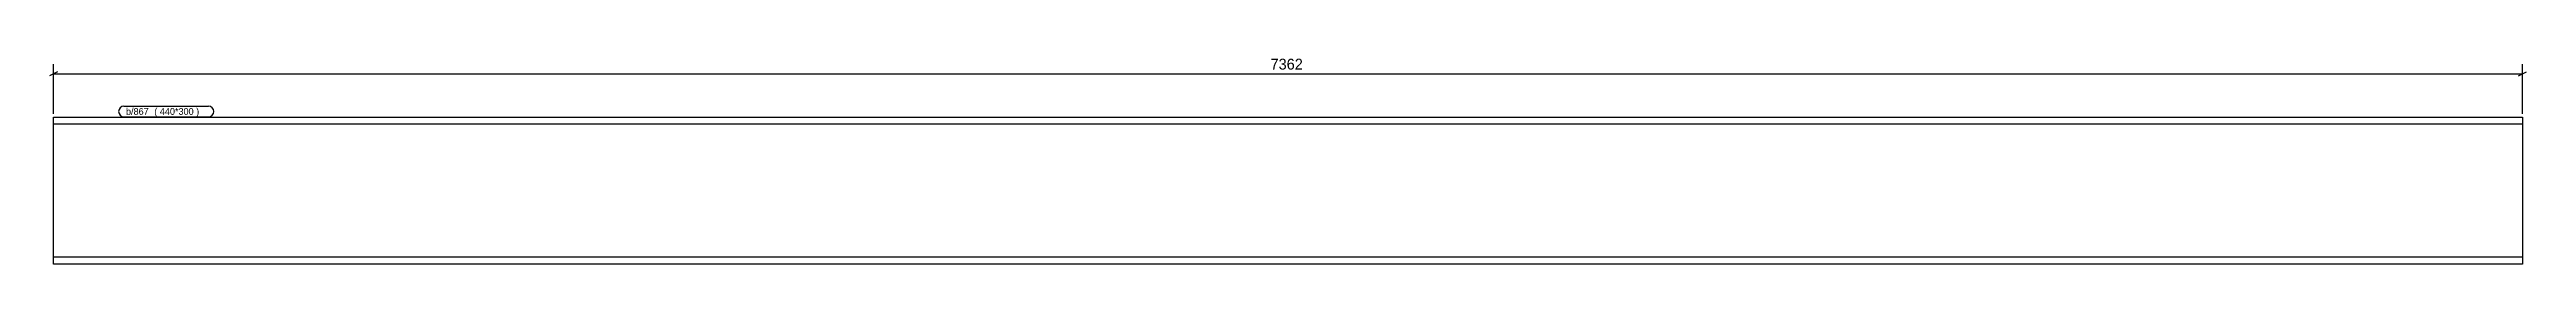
# Model space of a CAD drawing. Header units: millimetres. Extents: x 32 to 7418, y 32 to 653.
import ezdxf

# ---------------------------------------------------------------- set-up
doc = ezdxf.new("R2010")
doc.units = ezdxf.units.MM
doc.styles.add('Comic Sans MS', font='COMIC.TTF', dxfattribs={"height": 0.2})

msp = doc.modelspace()

# ---------------------------------------------------------------- linework, layer by layer
at = {"color": 8, "linetype": 'Continuous'}
for p, q in [((56, 608), (32, 596)), ((44, 482), (44, 630.4)), ((44, 602), (7406.2, 602)), ((7394.2, 596), (7418.2, 608)), ((7406.2, 482), (7406.2, 630.4))]:
    msp.add_line(p, q, dxfattribs=at)
at = {"color": 7, "linetype": 'Continuous'}
for p, q in [((44, 32), (44, 472)), ((44, 472), (7406.2, 472)), ((7406.2, 451), (44, 451)), ((7406.2, 472), (7406.2, 32)), ((7406.2, 53), (44, 53)), ((7406.2, 32), (44, 32))]:
    msp.add_line(p, q, dxfattribs=at)

# ---------------------------------------------------------------- next in the draw order: wipeouts: each hides what was drawn before it
at = {"color": 0}
for points in [[(3783.6, 608), (3783.6, 652.8), (3666.6, 652.8), (3666.6, 608)], [(338.4, 479), (338.4, 499), (260, 499), (260, 479)]]:
    msp.add_wipeout(points, dxfattribs=at)

# ---------------------------------------------------------------- next in the draw order: texts
at = {"color": 3, "style": 'Comic Sans MS'}
msp.add_text('7362', height=32.38, dxfattribs=at).set_placement((3673, 614.4))

# ---------------------------------------------------------------- next in the draw order: wipeouts: each hides what was drawn before it
at = {"color": 0}
msp.add_wipeout([(338.4, 479), (338.4, 499), (260, 499), (260, 479)], dxfattribs=at)

# ---------------------------------------------------------------- next in the draw order: linework, layer by layer
at = {"color": 7, "linetype": 'Continuous'}
msp.add_arc((254, 489), 16, 90, 270, dxfattribs=at)

# ---------------------------------------------------------------- next in the draw order: wipeouts: each hides what was drawn before it
at = {"color": 0}
msp.add_wipeout([(499.7, 479), (499.7, 499), (344.4, 499), (344.4, 479)], dxfattribs=at)

# ---------------------------------------------------------------- next in the draw order: wipeouts: each hides what was drawn before it
msp.add_wipeout([(499.7, 479), (499.7, 499), (344.4, 499), (344.4, 479)], dxfattribs=at)

# ---------------------------------------------------------------- next in the draw order: linework, layer by layer
at = {"color": 7, "linetype": 'Continuous'}
for p, q in [((254, 505), (505.7, 505)), ((254, 473), (505.7, 473))]:
    msp.add_line(p, q, dxfattribs=at)
msp.add_arc((505.7, 489), 16, 270, 90, dxfattribs=at)

# ---------------------------------------------------------------- next in the draw order: texts
at = {"color": 3, "style": 'Comic Sans MS'}
for s, height, p in [('b/867', 20.23, (260, 479)), ('(\xa0440*300\xa0) ', 20.234, (344.4, 479))]:
    msp.add_text(s, height=height, dxfattribs=at).set_placement(p)

doc.saveas('drawing.dxf')
